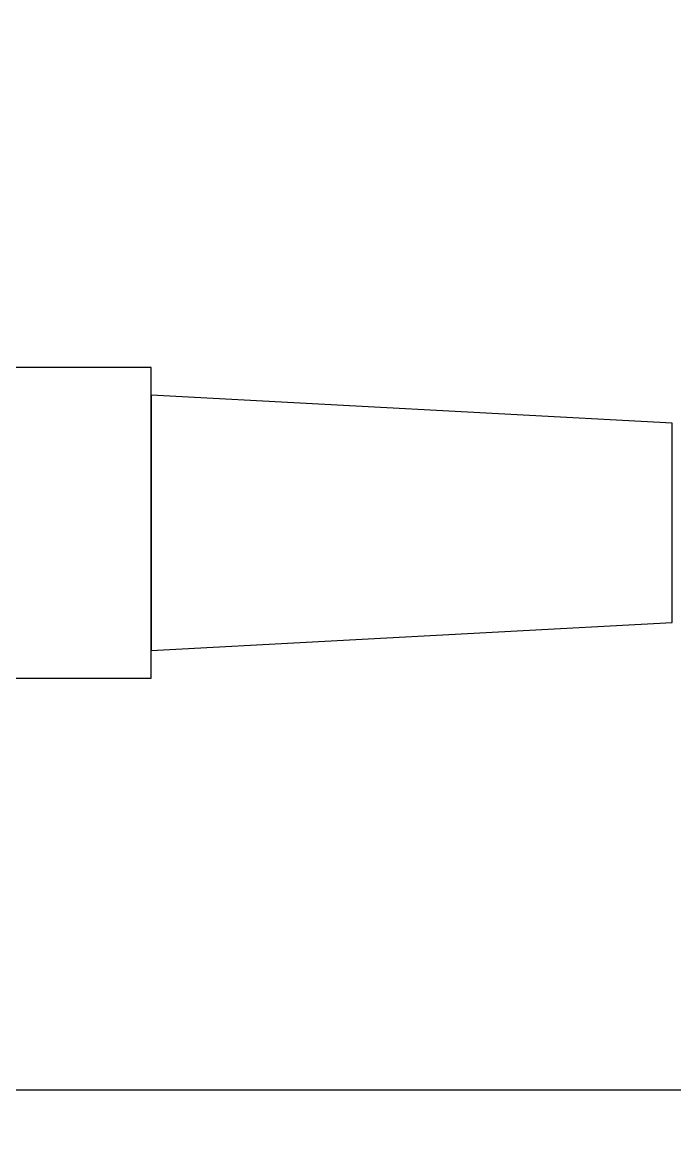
# Model space of a CAD drawing. Header units: inches. Extents: x 21 to 38546, y 13 to 15001.
# Drawn here: x 3345.81 to 3351.69, y 1371.62 to 1381.71 of the extents above; entities that cross this region are included whole.
import ezdxf

# ---------------------------------------------------------------- set-up
doc = ezdxf.new("R2010")
doc.units = ezdxf.units.IN
doc.header["$MEASUREMENT"] = 0
doc.set_wipeout_variables(frame=1)
for name, color, linetype, lineweight in [('Z_MİM_-KM-GLAZ', 8, 'Continuous', 25), ('Z_MİM_-KM-GLAZ-IDEN', 8, 'Continuous', 25), ('Z_MİM_fitiller_k', 8, 'Continuous', 25)]:
    doc.layers.add(name, color=color, linetype=linetype, lineweight=lineweight)

# ---------------------------------------------------------------- blocks, each defined once
blk = doc.blocks.new('*U147')
blk.add_wipeout([(159.9999999999272, 5.000000000788674), (160.0000000001746, -36.50000000109577), (-5.820766091346741e-11, -36.500000001575984), (2.3283064365386963e-10, 5.000000000788674)])
at = {"layer": 'Z_MİM_-KM-GLAZ-IDEN', "ltscale": 1.5}
blk.add_line((80.00000000004366, 8.521837087241577), (80.00000000005821, -88.5218371002203), dxfattribs=at)
at = {"layer": 'Z_MİM_fitiller_k'}
for points in [[(76.0326516864239, -4.745608388727176), (75.78265168642392, -0.0456083887271746), (73.98265168642392, -0.0456083887271746), (73.73265168642392, -4.745608388727176)], [(76.28265168642392, -6.045608388727173), (76.28265168642392, -4.745608388727176), (73.48265168642392, -4.745608388727176), (73.48265168642392, -6.045608388727173)]]:
    blk.add_lwpolyline(points, close=True, dxfattribs=at)

msp = doc.modelspace()

# ---------------------------------------------------------------- block references
at = {"layer": 'Z_MİM_-KM-GLAZ', "ltscale": 1.5, "rotation": 270}
msp.add_blockref('*U147', (3351.714049533236, 1452.083095432617), dxfattribs=at)

doc.saveas('drawing.dxf')
